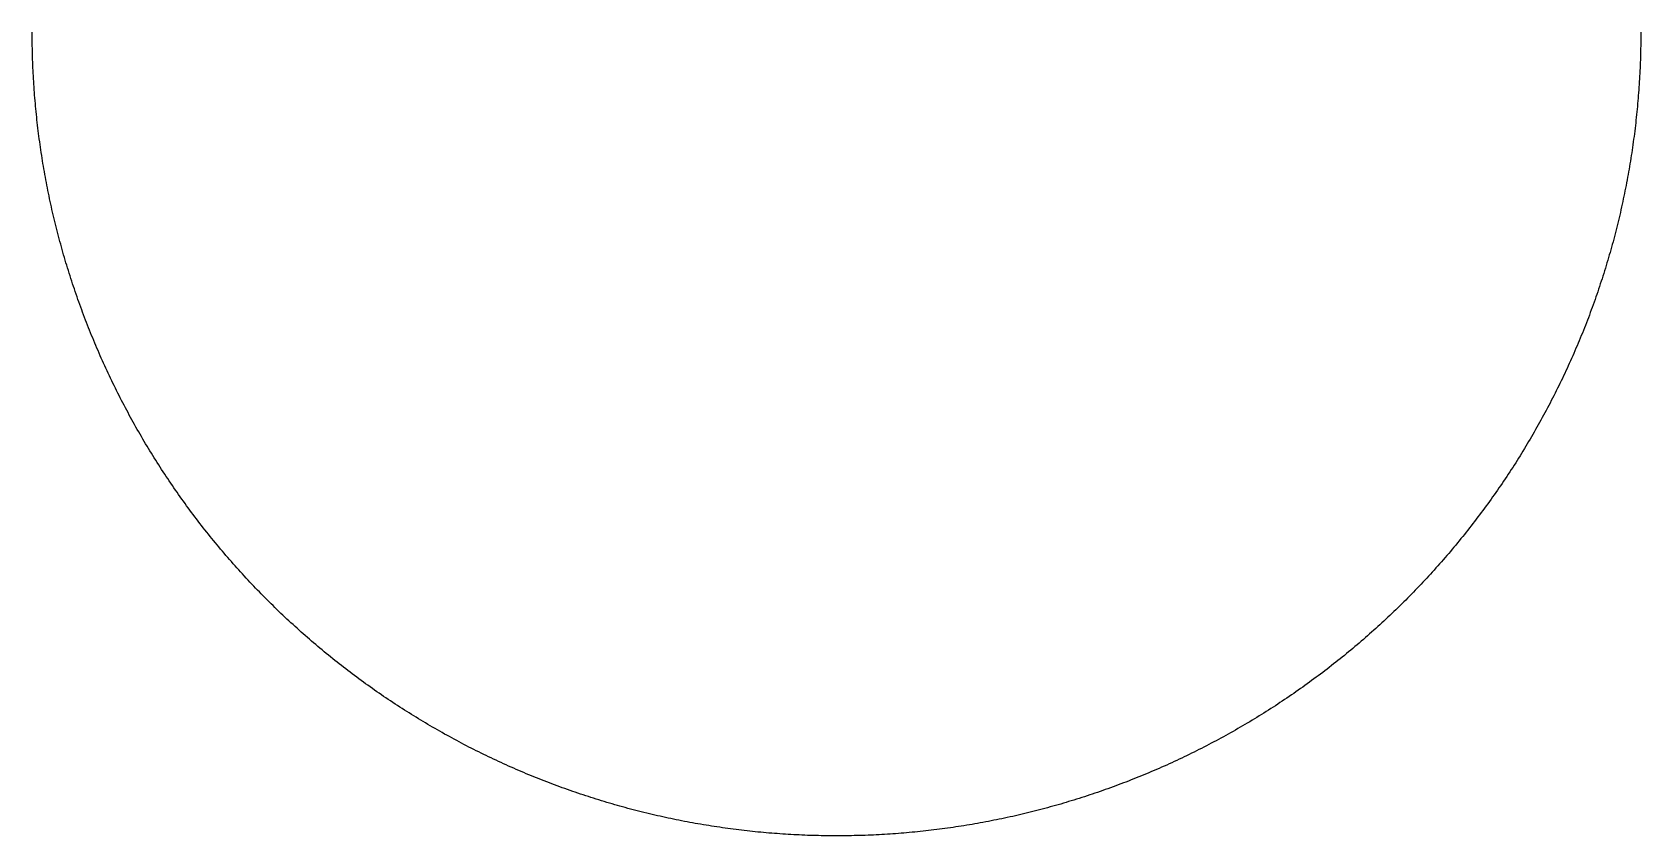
# Model space of a CAD drawing. Extents: x 2572 to 3156, y 1517 to 1809.
import ezdxf

# ---------------------------------------------------------------- set-up
doc = ezdxf.new("R2010")
doc.units = 0
doc.layers.get('0').update_dxf_attribs({"linetype": 'CONTINUOUS'})

msp = doc.modelspace()

# ---------------------------------------------------------------- linework, layer by layer
msp.add_lwpolyline([(3155.86, 1808.86), (3155.85, 1807.86), (3155.85, 1806.86), (3155.84, 1805.86), (3155.83, 1804.86), (3155.81, 1803.86), (3155.79, 1802.86), (3155.77, 1801.86), (3155.75, 1800.86), (3155.72, 1799.86), (3155.68, 1798.86), (3155.65, 1797.86), (3155.61, 1796.86), (3155.57, 1795.86), (3155.52, 1794.86), (3155.47, 1793.86), (3155.42, 1792.87), (3155.36, 1791.87), (3155.3, 1790.87), (3155.24, 1789.87), (3155.17, 1788.87), (3155.1, 1787.88), (3155.03, 1786.88), (3154.95, 1785.88), (3154.87, 1784.88), (3154.79, 1783.89), (3154.7, 1782.89), (3154.61, 1781.9), (3154.51, 1780.9), (3154.42, 1779.91), (3154.31, 1778.91), (3154.21, 1777.92), (3154.1, 1776.92), (3153.99, 1775.93), (3153.88, 1774.93), (3153.76, 1773.94), (3153.64, 1772.95), (3153.51, 1771.96), (3153.39, 1770.96), (3153.25, 1769.97), (3153.12, 1768.98), (3152.98, 1767.99), (3152.84, 1767), (3152.69, 1766.01), (3152.54, 1765.02), (3152.39, 1764.04), (3152.24, 1763.05), (3152.08, 1762.06), (3151.92, 1761.07), (3151.75, 1760.09), (3151.58, 1759.1), (3151.41, 1758.12), (3151.24, 1757.13), (3151.06, 1756.15), (3150.87, 1755.17), (3150.69, 1754.18), (3150.5, 1753.2), (3150.31, 1752.22), (3150.11, 1751.24), (3149.91, 1750.26), (3149.71, 1749.28), (3149.5, 1748.3), (3149.29, 1747.32), (3149.08, 1746.35), (3148.87, 1745.37), (3148.65, 1744.39), (3148.42, 1743.42), (3148.2, 1742.44), (3147.97, 1741.47), (3147.74, 1740.5), (3147.5, 1739.53), (3147.26, 1738.56), (3147.02, 1737.59), (3146.77, 1736.62), (3146.52, 1735.65), (3146.27, 1734.68), (3146.02, 1733.71), (3145.76, 1732.75), (3145.49, 1731.78), (3145.23, 1730.82), (3144.96, 1729.86), (3144.69, 1728.89), (3144.41, 1727.93), (3144.13, 1726.97), (3143.85, 1726.01), (3143.57, 1725.05), (3143.28, 1724.1), (3142.98, 1723.14), (3142.69, 1722.19), (3142.39, 1721.23), (3142.09, 1720.28), (3141.78, 1719.32), (3141.47, 1718.37), (3141.16, 1717.42), (3140.85, 1716.47), (3140.53, 1715.53), (3140.21, 1714.58), (3139.88, 1713.63), (3139.56, 1712.69), (3139.23, 1711.75), (3138.89, 1710.8), (3138.55, 1709.86), (3138.21, 1708.92), (3137.87, 1707.98), (3137.52, 1707.04), (3137.17, 1706.11), (3136.82, 1705.17), (3136.46, 1704.24), (3136.1, 1703.31), (3135.74, 1702.37), (3135.37, 1701.44), (3135, 1700.51), (3134.63, 1699.59), (3134.25, 1698.66), (3133.87, 1697.73), (3133.49, 1696.81), (3133.11, 1695.89), (3132.72, 1694.97), (3132.32, 1694.05), (3131.93, 1693.13), (3131.53, 1692.21), (3131.13, 1691.29), (3130.73, 1690.38), (3130.32, 1689.47), (3129.91, 1688.55), (3129.49, 1687.64), (3129.08, 1686.74), (3128.66, 1685.83), (3128.23, 1684.92), (3127.81, 1684.02), (3127.38, 1683.11), (3126.95, 1682.21), (3126.51, 1681.31), (3126.07, 1680.41), (3125.63, 1679.52), (3125.19, 1678.62), (3124.74, 1677.73), (3124.29, 1676.83), (3123.83, 1675.94), (3123.38, 1675.05), (3122.92, 1674.17), (3122.45, 1673.28), (3121.99, 1672.39), (3121.52, 1671.51), (3121.05, 1670.63), (3120.57, 1669.75), (3120.09, 1668.87), (3119.61, 1667.99), (3119.13, 1667.12), (3118.64, 1666.25), (3118.15, 1665.37), (3117.66, 1664.5), (3117.16, 1663.64), (3116.66, 1662.77), (3116.16, 1661.9), (3115.66, 1661.04), (3115.15, 1660.18), (3114.64, 1659.32), (3114.12, 1658.46), (3113.61, 1657.61), (3113.09, 1656.75), (3112.56, 1655.9), (3112.04, 1655.05), (3111.51, 1654.2), (3110.98, 1653.35), (3110.44, 1652.51), (3109.91, 1651.66), (3109.37, 1650.82), (3108.82, 1649.98), (3108.28, 1649.14), (3107.73, 1648.31), (3107.18, 1647.47), (3106.62, 1646.64), (3106.07, 1645.81), (3105.51, 1644.98), (3104.94, 1644.16), (3104.38, 1643.33), (3103.81, 1642.51), (3103.24, 1641.69), (3102.66, 1640.87), (3102.09, 1640.05), (3101.51, 1639.24), (3100.92, 1638.43), (3100.34, 1637.61), (3099.75, 1636.81), (3099.16, 1636), (3098.57, 1635.19), (3097.97, 1634.39), (3097.37, 1633.59), (3096.77, 1632.79), (3096.16, 1632), (3095.56, 1631.2), (3094.95, 1630.41), (3094.33, 1629.62), (3093.72, 1628.83), (3093.1, 1628.04), (3092.48, 1627.26), (3091.86, 1626.48), (3091.23, 1625.7), (3090.6, 1624.92), (3089.97, 1624.15), (3089.34, 1623.37), (3088.7, 1622.6), (3088.06, 1621.83), (3087.42, 1621.07), (3086.77, 1620.3), (3086.13, 1619.54), (3085.48, 1618.78), (3084.82, 1618.02), (3084.17, 1617.27), (3083.51, 1616.51), (3082.85, 1615.76), (3082.19, 1615.01), (3081.52, 1614.27), (3080.85, 1613.52), (3080.18, 1612.78), (3079.51, 1612.04), (3078.83, 1611.3), (3078.16, 1610.57), (3077.48, 1609.84), (3076.79, 1609.11), (3076.11, 1608.38), (3075.42, 1607.65), (3074.73, 1606.93), (3074.03, 1606.21), (3073.34, 1605.49), (3072.64, 1604.77), (3071.94, 1604.06), (3071.24, 1603.35), (3070.53, 1602.64), (3069.82, 1601.93), (3069.11, 1601.23), (3068.4, 1600.53), (3067.69, 1599.83), (3066.97, 1599.13), (3066.25, 1598.44), (3065.53, 1597.75), (3064.8, 1597.06), (3064.08, 1596.37), (3063.35, 1595.69), (3062.62, 1595.01), (3061.88, 1594.33), (3061.15, 1593.65), (3060.41, 1592.97), (3059.67, 1592.3), (3058.92, 1591.63), (3058.18, 1590.97), (3057.43, 1590.3), (3056.68, 1589.64), (3055.93, 1588.98), (3055.17, 1588.33), (3054.42, 1587.67), (3053.66, 1587.02), (3052.9, 1586.37), (3052.13, 1585.73), (3051.37, 1585.08), (3050.6, 1584.44), (3049.83, 1583.81), (3049.06, 1583.17), (3048.28, 1582.54), (3047.51, 1581.91), (3046.73, 1581.28), (3045.95, 1580.65), (3045.16, 1580.03), (3044.38, 1579.41), (3043.59, 1578.8), (3042.8, 1578.18), (3042.01, 1577.57), (3041.22, 1576.96), (3040.42, 1576.36), (3039.62, 1575.75), (3038.82, 1575.15), (3038.02, 1574.56), (3037.22, 1573.96), (3036.41, 1573.37), (3035.61, 1572.78), (3034.8, 1572.19), (3033.98, 1571.61), (3033.17, 1571.03), (3032.35, 1570.45), (3031.54, 1569.87), (3030.72, 1569.3), (3029.89, 1568.73), (3029.07, 1568.16), (3028.25, 1567.6), (3027.42, 1567.04), (3026.59, 1566.48), (3025.76, 1565.92), (3024.92, 1565.37), (3024.09, 1564.82), (3023.25, 1564.27), (3022.41, 1563.73), (3021.57, 1563.19), (3020.73, 1562.65), (3019.88, 1562.12), (3019.04, 1561.58), (3018.19, 1561.05), (3017.34, 1560.53), (3016.49, 1560), (3015.63, 1559.48), (3014.78, 1558.96), (3013.92, 1558.45), (3013.06, 1557.94), (3012.2, 1557.43), (3011.34, 1556.92), (3010.48, 1556.42), (3009.61, 1555.92), (3008.74, 1555.42), (3007.87, 1554.92), (3007, 1554.43), (3006.13, 1553.94), (3005.26, 1553.46), (3004.38, 1552.98), (3003.5, 1552.5), (3002.62, 1552.02), (3001.74, 1551.55), (3000.86, 1551.08), (2999.98, 1550.61), (2999.09, 1550.14), (2998.2, 1549.68), (2997.31, 1549.22), (2996.42, 1548.77), (2995.53, 1548.32), (2994.64, 1547.87), (2993.74, 1547.42), (2992.85, 1546.98), (2991.95, 1546.54), (2991.05, 1546.1), (2990.15, 1545.67), (2989.25, 1545.24), (2988.34, 1544.81), (2987.44, 1544.39), (2986.53, 1543.96), (2985.62, 1543.55), (2984.71, 1543.13), (2983.8, 1542.72), (2982.89, 1542.31), (2981.97, 1541.9), (2981.06, 1541.5), (2980.14, 1541.1), (2979.22, 1540.7), (2978.3, 1540.31), (2977.38, 1539.92), (2976.46, 1539.53), (2975.54, 1539.15), (2974.61, 1538.77), (2973.69, 1538.39), (2972.76, 1538.02), (2971.83, 1537.65), (2970.9, 1537.28), (2969.97, 1536.91), (2969.04, 1536.55), (2968.1, 1536.2), (2967.17, 1535.84), (2966.23, 1535.49), (2965.3, 1535.14), (2964.36, 1534.79), (2963.42, 1534.45), (2962.48, 1534.11), (2961.54, 1533.78), (2960.59, 1533.44), (2959.65, 1533.11), (2958.7, 1532.79), (2957.76, 1532.47), (2956.81, 1532.15), (2955.86, 1531.83), (2954.91, 1531.52), (2953.96, 1531.21), (2953.01, 1530.9), (2952.06, 1530.6), (2951.1, 1530.3), (2950.15, 1530), (2949.19, 1529.71), (2948.23, 1529.42), (2947.28, 1529.13), (2946.32, 1528.85), (2945.36, 1528.56), (2944.4, 1528.29), (2943.43, 1528.01), (2942.47, 1527.74), (2941.51, 1527.48), (2940.54, 1527.21), (2939.58, 1526.95), (2938.61, 1526.69), (2937.65, 1526.44), (2936.68, 1526.19), (2935.71, 1525.94), (2934.74, 1525.7), (2933.77, 1525.46), (2932.8, 1525.22), (2931.82, 1524.99), (2930.85, 1524.75), (2929.88, 1524.53), (2928.9, 1524.3), (2927.93, 1524.08), (2926.95, 1523.87), (2925.97, 1523.65), (2925, 1523.44), (2924.02, 1523.23), (2923.04, 1523.03), (2922.06, 1522.83), (2921.08, 1522.63), (2920.1, 1522.44), (2919.12, 1522.25), (2918.13, 1522.06), (2917.15, 1521.88), (2916.17, 1521.7), (2915.18, 1521.52), (2914.2, 1521.34), (2913.21, 1521.17), (2912.23, 1521.01), (2911.24, 1520.84), (2910.25, 1520.68), (2909.27, 1520.53), (2908.28, 1520.37), (2907.29, 1520.22), (2906.3, 1520.08), (2905.31, 1519.93), (2904.32, 1519.79), (2903.33, 1519.66), (2902.34, 1519.52), (2901.35, 1519.39), (2900.36, 1519.27), (2899.36, 1519.14), (2898.37, 1519.03), (2897.38, 1518.91), (2896.38, 1518.8), (2895.39, 1518.69), (2894.39, 1518.58), (2893.4, 1518.48), (2892.4, 1518.38), (2891.41, 1518.28), (2890.41, 1518.19), (2889.42, 1518.1), (2888.42, 1518.02), (2887.42, 1517.94), (2886.43, 1517.86), (2885.43, 1517.78), (2884.43, 1517.71), (2883.44, 1517.64), (2882.44, 1517.58), (2881.44, 1517.52), (2880.44, 1517.46), (2879.44, 1517.4), (2878.44, 1517.35), (2877.45, 1517.3), (2876.45, 1517.26), (2875.45, 1517.22), (2874.45, 1517.18), (2873.45, 1517.15), (2872.45, 1517.12), (2871.45, 1517.09), (2870.45, 1517.07), (2869.45, 1517.04), (2868.45, 1517.03), (2867.45, 1517.01), (2866.45, 1517), (2865.45, 1517), (2864.45, 1516.99), (2863.45, 1516.99), (2862.45, 1517), (2861.45, 1517), (2860.45, 1517.02), (2859.45, 1517.03), (2858.45, 1517.05), (2857.45, 1517.07), (2856.45, 1517.09), (2855.45, 1517.12), (2854.45, 1517.15), (2853.45, 1517.18), (2852.45, 1517.22), (2851.45, 1517.26), (2850.45, 1517.31), (2849.46, 1517.36), (2848.46, 1517.41), (2847.46, 1517.46), (2846.46, 1517.52), (2845.46, 1517.58), (2844.46, 1517.65), (2843.47, 1517.72), (2842.47, 1517.79), (2841.47, 1517.86), (2840.48, 1517.94), (2839.48, 1518.02), (2838.48, 1518.11), (2837.49, 1518.2), (2836.49, 1518.29), (2835.5, 1518.39), (2834.5, 1518.49), (2833.51, 1518.59), (2832.51, 1518.7), (2831.52, 1518.81), (2830.52, 1518.92), (2829.53, 1519.04), (2828.54, 1519.15), (2827.55, 1519.28), (2826.55, 1519.4), (2825.56, 1519.53), (2824.57, 1519.67), (2823.58, 1519.8), (2822.59, 1519.94), (2821.6, 1520.09), (2820.61, 1520.24), (2819.62, 1520.39), (2818.63, 1520.54), (2817.65, 1520.7), (2816.66, 1520.86), (2815.67, 1521.02), (2814.69, 1521.19), (2813.7, 1521.36), (2812.72, 1521.53), (2811.73, 1521.71), (2810.75, 1521.89), (2809.77, 1522.07), (2808.78, 1522.26), (2807.8, 1522.45), (2806.82, 1522.65), (2805.84, 1522.84), (2804.86, 1523.05), (2803.88, 1523.25), (2802.91, 1523.46), (2801.93, 1523.67), (2800.95, 1523.88), (2799.97, 1524.1), (2799, 1524.32), (2798.02, 1524.55), (2797.05, 1524.77), (2796.08, 1525), (2795.11, 1525.24), (2794.13, 1525.48), (2793.16, 1525.72), (2792.19, 1525.96), (2791.23, 1526.21), (2790.26, 1526.46), (2789.29, 1526.71), (2788.32, 1526.97), (2787.36, 1527.23), (2786.39, 1527.5), (2785.43, 1527.77), (2784.47, 1528.04), (2783.51, 1528.31), (2782.55, 1528.59), (2781.59, 1528.87), (2780.63, 1529.15), (2779.67, 1529.44), (2778.71, 1529.73), (2777.76, 1530.02), (2776.8, 1530.32), (2775.85, 1530.62), (2774.9, 1530.93), (2773.94, 1531.23), (2772.99, 1531.54), (2772.04, 1531.86), (2771.09, 1532.17), (2770.15, 1532.49), (2769.2, 1532.82), (2768.26, 1533.14), (2767.31, 1533.47), (2766.37, 1533.8), (2765.43, 1534.14), (2764.49, 1534.48), (2763.55, 1534.82), (2762.61, 1535.17), (2761.67, 1535.52), (2760.74, 1535.87), (2759.8, 1536.22), (2758.87, 1536.58), (2757.93, 1536.94), (2757, 1537.31), (2756.07, 1537.68), (2755.15, 1538.05), (2754.22, 1538.42), (2753.29, 1538.8), (2752.37, 1539.18), (2751.44, 1539.57), (2750.52, 1539.95), (2749.6, 1540.34), (2748.68, 1540.74), (2747.76, 1541.13), (2746.85, 1541.53), (2745.93, 1541.94), (2745.02, 1542.34), (2744.11, 1542.75), (2743.2, 1543.16), (2742.29, 1543.58), (2741.38, 1544), (2740.47, 1544.42), (2739.57, 1544.84), (2738.66, 1545.27), (2737.76, 1545.7), (2736.86, 1546.14), (2735.96, 1546.57), (2735.06, 1547.01), (2734.16, 1547.46), (2733.27, 1547.9), (2732.38, 1548.35), (2731.48, 1548.81), (2730.59, 1549.26), (2729.71, 1549.72), (2728.82, 1550.18), (2727.93, 1550.65), (2727.05, 1551.11), (2726.17, 1551.59), (2725.29, 1552.06), (2724.41, 1552.54), (2723.53, 1553.02), (2722.65, 1553.5), (2721.78, 1553.98), (2720.91, 1554.47), (2720.04, 1554.96), (2719.17, 1555.46), (2718.3, 1555.96), (2717.43, 1556.46), (2716.57, 1556.96), (2715.71, 1557.47), (2714.85, 1557.98), (2713.99, 1558.49), (2713.13, 1559.01), (2712.28, 1559.52), (2711.42, 1560.04), (2710.57, 1560.57), (2709.72, 1561.1), (2708.87, 1561.63), (2708.03, 1562.16), (2707.18, 1562.69), (2706.34, 1563.23), (2705.5, 1563.78), (2704.66, 1564.32), (2703.83, 1564.87), (2702.99, 1565.42), (2702.16, 1565.97), (2701.33, 1566.53), (2700.5, 1567.08), (2699.67, 1567.65), (2698.84, 1568.21), (2698.02, 1568.78), (2697.2, 1569.35), (2696.38, 1569.92), (2695.56, 1570.5), (2694.75, 1571.08), (2693.93, 1571.66), (2693.12, 1572.24), (2692.31, 1572.83), (2691.5, 1573.42), (2690.7, 1574.01), (2689.89, 1574.6), (2689.09, 1575.2), (2688.29, 1575.8), (2687.49, 1576.41), (2686.7, 1577.01), (2685.91, 1577.62), (2685.11, 1578.23), (2684.33, 1578.85), (2683.54, 1579.46), (2682.75, 1580.08), (2681.97, 1580.71), (2681.19, 1581.33), (2680.41, 1581.96), (2679.64, 1582.59), (2678.86, 1583.22), (2678.09, 1583.86), (2677.32, 1584.5), (2676.55, 1585.14), (2675.79, 1585.78), (2675.02, 1586.43), (2674.26, 1587.07), (2673.5, 1587.73), (2672.75, 1588.38), (2671.99, 1589.04), (2671.24, 1589.7), (2670.49, 1590.36), (2669.74, 1591.02), (2669, 1591.69), (2668.26, 1592.36), (2667.51, 1593.03), (2666.78, 1593.7), (2666.04, 1594.38), (2665.31, 1595.06), (2664.57, 1595.74), (2663.85, 1596.43), (2663.12, 1597.11), (2662.4, 1597.8), (2661.67, 1598.5), (2660.95, 1599.19), (2660.24, 1599.89), (2659.52, 1600.59), (2658.81, 1601.29), (2658.1, 1601.99), (2657.39, 1602.7), (2656.69, 1603.41), (2655.98, 1604.12), (2655.28, 1604.83), (2654.59, 1605.55), (2653.89, 1606.27), (2653.2, 1606.99), (2652.51, 1607.71), (2651.82, 1608.44), (2651.13, 1609.17), (2650.45, 1609.9), (2649.77, 1610.63), (2649.09, 1611.37), (2648.42, 1612.1), (2647.74, 1612.84), (2647.07, 1613.58), (2646.41, 1614.33), (2645.74, 1615.08), (2645.08, 1615.82), (2644.42, 1616.58), (2643.76, 1617.33), (2643.11, 1618.08), (2642.45, 1618.84), (2641.8, 1619.6), (2641.16, 1620.37), (2640.51, 1621.13), (2639.87, 1621.9), (2639.23, 1622.67), (2638.59, 1623.44), (2637.96, 1624.21), (2637.33, 1624.99), (2636.7, 1625.76), (2636.07, 1626.54), (2635.45, 1627.33), (2634.83, 1628.11), (2634.21, 1628.9), (2633.6, 1629.68), (2632.98, 1630.47), (2632.37, 1631.27), (2631.77, 1632.06), (2631.16, 1632.86), (2630.56, 1633.66), (2629.96, 1634.46), (2629.37, 1635.26), (2628.77, 1636.07), (2628.18, 1636.87), (2627.59, 1637.68), (2627.01, 1638.49), (2626.43, 1639.31), (2625.85, 1640.12), (2625.27, 1640.94), (2624.7, 1641.76), (2624.13, 1642.58), (2623.56, 1643.4), (2622.99, 1644.22), (2622.43, 1645.05), (2621.87, 1645.88), (2621.31, 1646.71), (2620.76, 1647.54), (2620.21, 1648.38), (2619.66, 1649.21), (2619.11, 1650.05), (2618.57, 1650.89), (2618.03, 1651.73), (2617.49, 1652.58), (2616.96, 1653.42), (2616.43, 1654.27), (2615.9, 1655.12), (2615.38, 1655.97), (2614.85, 1656.82), (2614.33, 1657.68), (2613.82, 1658.53), (2613.3, 1659.39), (2612.79, 1660.25), (2612.28, 1661.11), (2611.78, 1661.98), (2611.28, 1662.84), (2610.78, 1663.71), (2610.28, 1664.58), (2609.79, 1665.45), (2609.3, 1666.32), (2608.81, 1667.19), (2608.33, 1668.07), (2607.85, 1668.94), (2607.37, 1669.82), (2606.9, 1670.7), (2606.42, 1671.58), (2605.96, 1672.47), (2605.49, 1673.35), (2605.03, 1674.24), (2604.57, 1675.13), (2604.11, 1676.02), (2603.66, 1676.91), (2603.21, 1677.8), (2602.76, 1678.69), (2602.31, 1679.59), (2601.87, 1680.49), (2601.44, 1681.39), (2601, 1682.29), (2600.57, 1683.19), (2600.14, 1684.09), (2599.71, 1685), (2599.29, 1685.9), (2598.87, 1686.81), (2598.45, 1687.72), (2598.04, 1688.63), (2597.63, 1689.54), (2597.22, 1690.45), (2596.82, 1691.37), (2596.42, 1692.29), (2596.02, 1693.2), (2595.62, 1694.12), (2595.23, 1695.04), (2594.84, 1695.96), (2594.46, 1696.89), (2594.08, 1697.81), (2593.7, 1698.74), (2593.32, 1699.66), (2592.95, 1700.59), (2592.58, 1701.52), (2592.22, 1702.45), (2591.85, 1703.38), (2591.49, 1704.32), (2591.14, 1705.25), (2590.78, 1706.18), (2590.43, 1707.12), (2590.09, 1708.06), (2589.74, 1709), (2589.4, 1709.94), (2589.06, 1710.88), (2588.73, 1711.82), (2588.4, 1712.77), (2588.07, 1713.71), (2587.75, 1714.66), (2587.43, 1715.6), (2587.11, 1716.55), (2586.79, 1717.5), (2586.48, 1718.45), (2586.17, 1719.4), (2585.87, 1720.36), (2585.57, 1721.31), (2585.27, 1722.26), (2584.97, 1723.22), (2584.68, 1724.18), (2584.39, 1725.13), (2584.11, 1726.09), (2583.83, 1727.05), (2583.55, 1728.01), (2583.27, 1728.97), (2583, 1729.93), (2582.73, 1730.9), (2582.47, 1731.86), (2582.2, 1732.83), (2581.94, 1733.79), (2581.69, 1734.76), (2581.44, 1735.73), (2581.19, 1736.7), (2580.94, 1737.67), (2580.7, 1738.64), (2580.46, 1739.61), (2580.23, 1740.58), (2579.99, 1741.55), (2579.76, 1742.52), (2579.54, 1743.5), (2579.32, 1744.47), (2579.1, 1745.45), (2578.88, 1746.43), (2578.67, 1747.4), (2578.46, 1748.38), (2578.26, 1749.36), (2578.05, 1750.34), (2577.85, 1751.32), (2577.66, 1752.3), (2577.47, 1753.28), (2577.28, 1754.26), (2577.09, 1755.25), (2576.91, 1756.23), (2576.73, 1757.21), (2576.56, 1758.2), (2576.39, 1759.18), (2576.22, 1760.17), (2576.05, 1761.15), (2575.89, 1762.14), (2575.73, 1763.13), (2575.58, 1764.12), (2575.42, 1765.11), (2575.28, 1766.09), (2575.13, 1767.08), (2574.99, 1768.07), (2574.85, 1769.06), (2574.72, 1770.06), (2574.59, 1771.05), (2574.46, 1772.04), (2574.33, 1773.03), (2574.21, 1774.02), (2574.1, 1775.02), (2573.98, 1776.01), (2573.87, 1777), (2573.76, 1778), (2573.66, 1778.99), (2573.56, 1779.99), (2573.46, 1780.98), (2573.37, 1781.98), (2573.28, 1782.97), (2573.19, 1783.97), (2573.11, 1784.97), (2573.03, 1785.96), (2572.95, 1786.96), (2572.88, 1787.96), (2572.81, 1788.96), (2572.74, 1789.95), (2572.68, 1790.95), (2572.62, 1791.95), (2572.56, 1792.95), (2572.51, 1793.95), (2572.46, 1794.95), (2572.41, 1795.94), (2572.37, 1796.94), (2572.33, 1797.94), (2572.3, 1798.94), (2572.26, 1799.94), (2572.23, 1800.94), (2572.21, 1801.94), (2572.19, 1802.94), (2572.17, 1803.94), (2572.15, 1804.94), (2572.14, 1805.94), (2572.13, 1806.94), (2572.13, 1807.94), (2572.13, 1808.86)])

doc.saveas('drawing.dxf')
